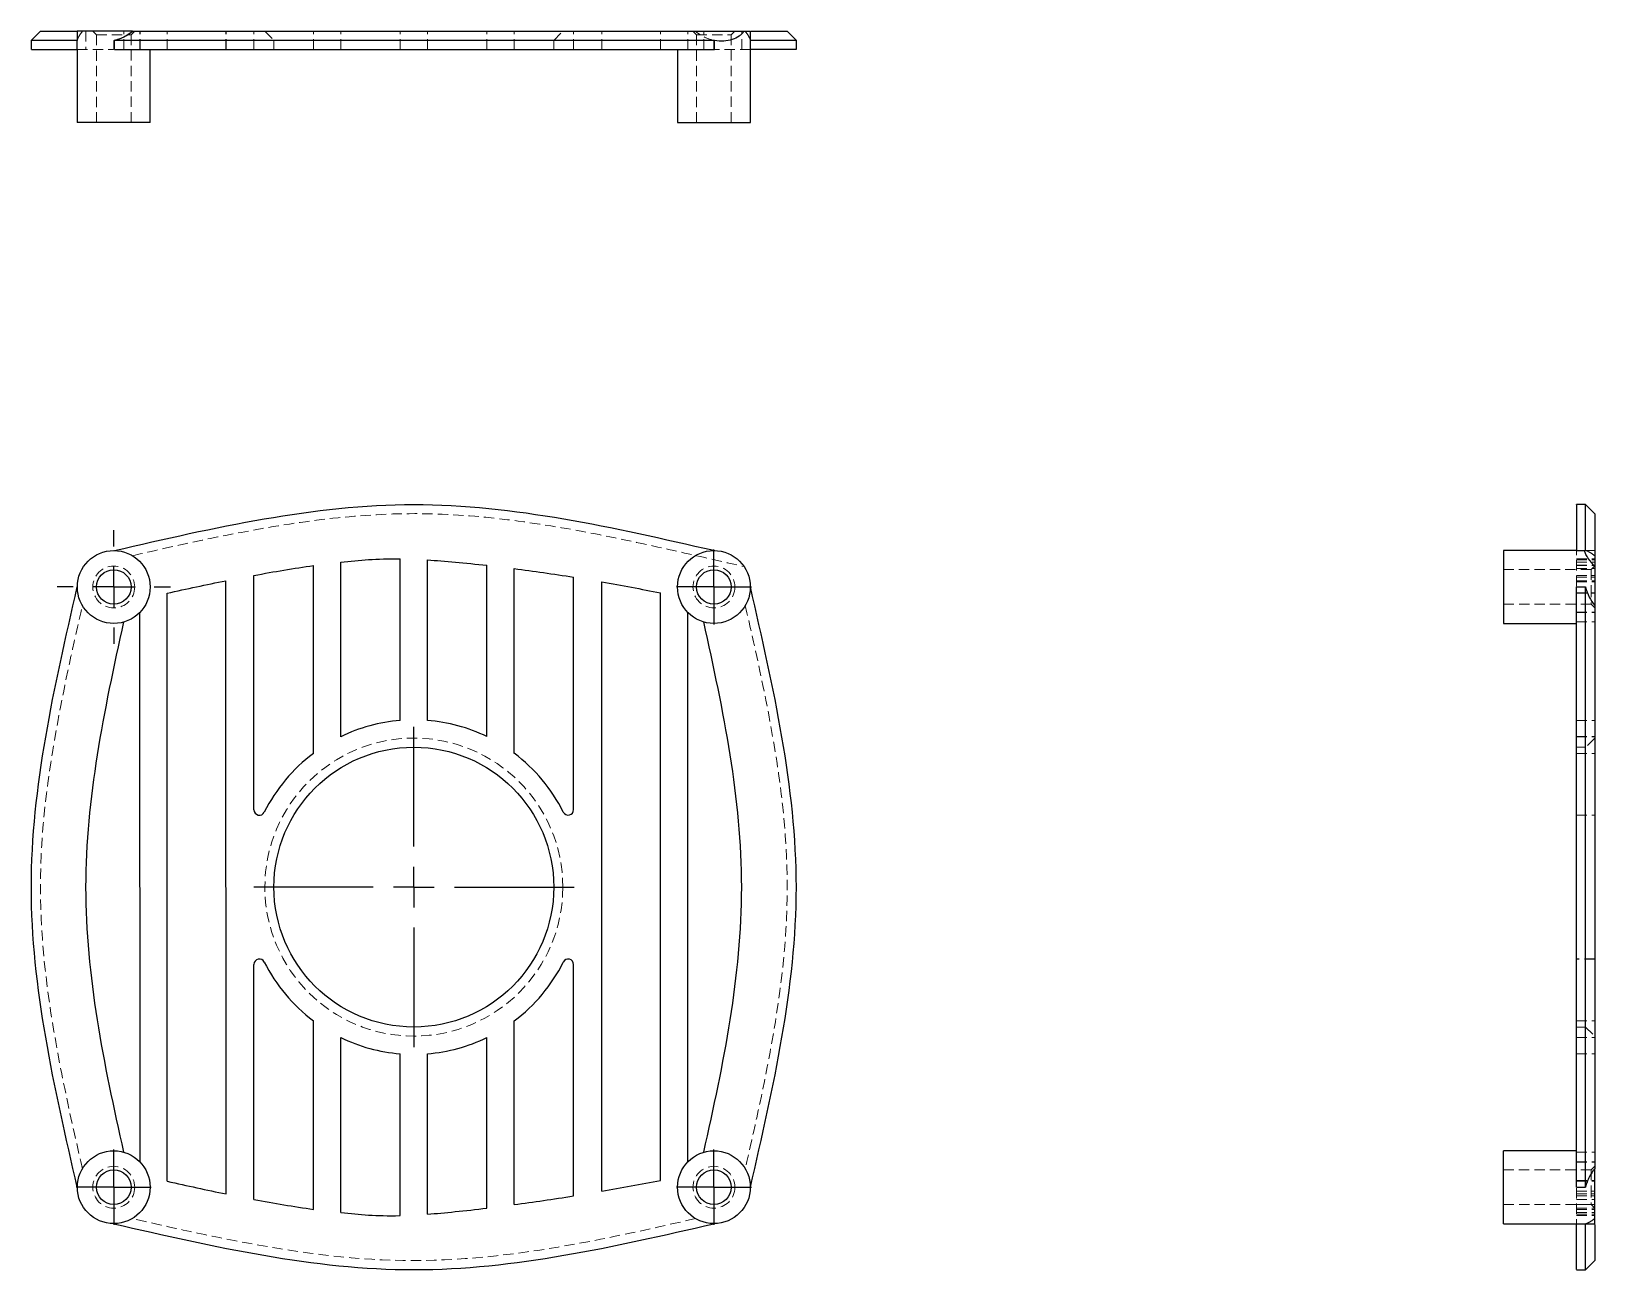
# Model space of a CAD drawing. Header units: millimetres. Extents: x 36 to 229, y 11 to 164.
import ezdxf

# ---------------------------------------------------------------- set-up
doc = ezdxf.new("R2010")
doc.units = ezdxf.units.MM
doc.linetypes.add('HIDDEN', pattern=[1.905, 1.27, -0.635])
doc.layers.add('10', color=7, linetype='Continuous')

# ---------------------------------------------------------------- blocks, each defined once
blk = doc.blocks.new('SW_CENTERMARKSYMBOL_0')
at = {"layer": '10', "color": 0}
for p, q in [((0, 5), (0, 19.75)), ((0, 0), (0, 2.5)), ((-5, 0), (-19.75, 0)), ((0, 0), (-2.5, 0)), ((0, 0), (0, -2.5)), ((0, 0), (2.5, 0)), ((5, 0), (19.75, 0)), ((0, -5), (0, -19.75))]:
    blk.add_line(p, q, dxfattribs=at)
blk = doc.blocks.new('SW_CENTERMARKSYMBOL_1')
at = {"layer": '10', "color": 0}
for p, q in [((0, 2.5), (0, 4.63)), ((0, 0), (0, 2.5)), ((-2.5, 0), (-4.63, 0)), ((0, 0), (-2.5, 0)), ((0, 0), (0, -2.5)), ((0, 0), (2.5, 0)), ((2.5, 0), (4.63, 0)), ((0, -2.5), (0, -4.63))]:
    blk.add_line(p, q, dxfattribs=at)
blk = doc.blocks.new('SW_CENTERMARKSYMBOL_2')
at = {"layer": '10', "color": 0}
for p, q in [((0, 2.5), (0, 4.63)), ((0, 0), (0, 2.5)), ((-2.5, 0), (-4.63, 0)), ((0, 0), (-2.5, 0)), ((0, 0), (0, -2.5)), ((0, 0), (2.5, 0)), ((2.5, 0), (4.63, 0)), ((0, -2.5), (0, -4.63))]:
    blk.add_line(p, q, dxfattribs=at)
blk = doc.blocks.new('SW_CENTERMARKSYMBOL_3')
at = {"layer": '10', "color": 0}
for p, q in [((0, 2.5), (0, 4.63)), ((0, 0), (0, 2.5)), ((-2.5, 0), (-4.63, 0)), ((0, 0), (-2.5, 0)), ((0, 0), (0, -2.5)), ((0, 0), (2.5, 0)), ((2.5, 0), (4.63, 0)), ((0, -2.5), (0, -4.63))]:
    blk.add_line(p, q, dxfattribs=at)
blk = doc.blocks.new('SW_CENTERMARKSYMBOL_4')
at = {"layer": '10', "color": 0}
for p, q in [((0, 5), (0, 6.99)), ((0, 0), (0, 2.5)), ((-5, 0), (-6.99, 0)), ((0, 0), (-2.5, 0)), ((0, 0), (0, -2.5)), ((0, 0), (2.5, 0)), ((5, 0), (6.99, 0)), ((0, -5), (0, -6.99))]:
    blk.add_line(p, q, dxfattribs=at)

msp = doc.modelspace()

# ---------------------------------------------------------------- linework, layer by layer
at = {"color": 7, "linetype": 'Continuous', "lineweight": 25}
for p, q in [((36.96, 163.61), (35.83, 162.48)), ((35.83, 162.49), (35.83, 161.36)), ((41.5, 163.61), (41.5, 162.49)), ((48.31, 163.61), (41.5, 163.61)), ((41.5, 161.36), (41.5, 162.48)), ((46.07, 161.36), (46.07, 162.48)), ((120.09, 162.48), (119.98, 162.48)), ((120.09, 161.36), (120.09, 162.48)), ((123.73, 163.61), (124.5, 163.61)), ((124.5, 162.49), (124.5, 163.61)), ((124.5, 161.36), (124.5, 162.48)), ((130.17, 162.48), (129.04, 163.61)), ((130.17, 161.36), (130.17, 162.49)), ((41.5, 161.36), (41.5, 152.38)), ((50.49, 152.38), (50.49, 161.36)), ((115.51, 161.36), (115.51, 152.38)), ((119.98, 161.36), (120.09, 161.36)), ((124.5, 152.38), (124.5, 161.35)), ((50.49, 152.38), (41.5, 152.38)), ((115.51, 152.38), (124.5, 152.38)), ((227.49, 105.26), (226.36, 105.26)), ((228.61, 104.13), (227.49, 105.26)), ((81.31, 78.65), (81.31, 98.58)), ((84.68, 78.65), (84.68, 98.44)), ((119.98, 99.62), (120.09, 99.59)), ((226.36, 99.59), (217.38, 99.59)), ((217.38, 99.59), (217.38, 95.1)), ((226.36, 99.62), (226.36, 99.59)), ((226.36, 99.59), (227.48, 99.59)), ((227.48, 99.59), (227.48, 99.62)), ((63.29, 67.64), (63.29, 96.53)), ((70.62, 74.58), (70.62, 97.75)), ((73.98, 76.64), (73.98, 98.16)), ((92.01, 76.65), (92.01, 97.77)), ((95.38, 74.59), (95.38, 97.36)), ((228.61, 97.61), (228.61, 92.81)), ((59.84, 20.27), (59.81, 95.87)), ((102.7, 67.65), (102.7, 96.31)), ((106.18, 20.61), (106.18, 95.74)), ((217.38, 95.1), (217.38, 90.61)), ((226.36, 95.1), (227.48, 95.1)), ((52.6, 21.84), (52.59, 94.33)), ((113.4, 21.94), (113.4, 94.36)), ((49.26, 24.19), (49.21, 91.97)), ((116.77, 24.21), (116.77, 91.99)), ((217.38, 90.61), (226.36, 90.61)), ((63.29, 19.6), (63.29, 48.56)), ((102.7, 20.03), (102.7, 48.55)), ((70.62, 18.37), (70.62, 41.62)), ((95.38, 18.95), (95.38, 41.61)), ((74.01, 17.97), (73.98, 39.56)), ((92.01, 18.52), (92.01, 39.55)), ((81.31, 17.6), (81.31, 37.55)), ((84.68, 17.78), (84.68, 37.55)), ((226.36, 25.59), (217.38, 25.59)), ((217.38, 21.1), (217.38, 25.59)), ((228.61, 16.6), (228.61, 23.38)), ((217.38, 16.6), (217.38, 21.1)), ((226.36, 21.1), (227.48, 21.1)), ((217.38, 16.6), (226.36, 16.6)), ((226.36, 16.6), (227.48, 16.6)), ((227.49, 16.6), (228.61, 16.6)), ((227.48, 10.93), (228.61, 12.06)), ((226.36, 10.93), (227.49, 10.93))]:
    msp.add_line(p, q, dxfattribs=at)
at = {"color": 7, "linetype": 'HIDDEN', "lineweight": 18}
for p, q in [((41.5, 162.49), (41.5, 162.49)), ((42.57, 163.61), (42.57, 161.36)), ((43.41, 163.61), (43.86, 163.16)), ((43.86, 163.16), (48.13, 163.16)), ((43.86, 163.16), (43.86, 152.38)), ((46, 161.36), (46, 162.48)), ((47.26, 161.36), (47.26, 163.61)), ((47.26, 161.36), (47.26, 163.61)), ((48.13, 163.16), (48.58, 163.61)), ((48.13, 152.38), (48.13, 163.16)), ((49.21, 161.36), (49.21, 163.61)), ((49.26, 161.36), (49.26, 163.61)), ((52.59, 161.36), (52.59, 163.61)), ((52.6, 161.36), (52.6, 163.61)), ((59.81, 161.36), (59.81, 163.61)), ((59.84, 161.36), (59.84, 163.61)), ((63.29, 161.36), (63.29, 163.61)), ((64.63, 163.61), (65.75, 162.48)), ((65.75, 162.48), (65.75, 161.36)), ((70.62, 161.36), (70.62, 163.61)), ((73.98, 161.36), (73.98, 163.61)), ((74.01, 161.36), (74.01, 163.61)), ((81.31, 161.36), (81.31, 163.61)), ((84.68, 161.36), (84.68, 163.61)), ((92.01, 161.36), (92.01, 163.61)), ((95.38, 161.36), (95.38, 163.61)), ((100.25, 162.48), (101.37, 163.61)), ((100.25, 161.36), (100.25, 162.48)), ((102.7, 161.36), (102.7, 163.61)), ((106.18, 161.36), (106.18, 163.61)), ((113.4, 161.36), (113.4, 163.61)), ((116.77, 161.36), (116.77, 163.61)), ((117.42, 163.61), (117.87, 163.16)), ((117.87, 163.16), (122.14, 163.16)), ((117.87, 163.16), (117.87, 152.38)), ((118.74, 161.36), (118.74, 163.61)), ((118.74, 161.36), (118.74, 163.61)), ((120, 161.36), (120, 162.48)), ((122.14, 163.16), (122.59, 163.61)), ((122.14, 152.38), (122.14, 163.16)), ((123.43, 161.36), (123.43, 163.61)), ((41.5, 161.36), (45.96, 161.36)), ((124.5, 161.36), (120.09, 161.36)), ((226.36, 95.22), (226.36, 99.59)), ((226.36, 99.59), (227.48, 99.59)), ((228.61, 99.59), (226.36, 99.59)), ((226.36, 98.58), (228.61, 98.58)), ((226.36, 98.44), (228.61, 98.44)), ((228.16, 97.24), (217.38, 97.24)), ((226.36, 98.16), (228.61, 98.16)), ((226.36, 97.77), (228.61, 97.77)), ((226.36, 97.75), (228.61, 97.75)), ((226.36, 97.36), (228.61, 97.36)), ((226.36, 96.53), (228.61, 96.53)), ((228.61, 97.69), (228.16, 97.24)), ((228.16, 97.24), (228.16, 95.1)), ((226.36, 96.31), (228.61, 96.31)), ((226.36, 95.87), (228.61, 95.87)), ((226.36, 95.74), (228.61, 95.74)), ((228.16, 95.1), (228.16, 92.97)), ((217.38, 92.97), (228.16, 92.97)), ((226.36, 94.36), (228.61, 94.36)), ((226.36, 94.33), (228.61, 94.33)), ((228.16, 92.97), (228.61, 92.52)), ((226.36, 91.99), (228.61, 91.99)), ((226.36, 91.97), (228.61, 91.97)), ((226.36, 90.79), (228.61, 90.79)), ((226.36, 78.65), (228.61, 78.65)), ((226.36, 78.65), (228.61, 78.65)), ((226.36, 76.65), (228.61, 76.65)), ((226.36, 76.64), (228.61, 76.64)), ((227.48, 75.35), (226.36, 75.35)), ((228.61, 76.47), (227.48, 75.35)), ((227.48, 75.35), (227.48, 58.1)), ((226.36, 74.59), (228.61, 74.59)), ((226.36, 74.58), (228.61, 74.58)), ((226.36, 66.98), (228.61, 66.98)), ((226.36, 66.96), (228.61, 66.96)), ((227.48, 58.1), (227.48, 40.85)), ((228.61, 49.24), (226.36, 49.24)), ((228.61, 49.22), (226.36, 49.22)), ((226.36, 41.62), (228.61, 41.62)), ((226.36, 41.61), (228.61, 41.61)), ((226.36, 40.85), (227.48, 40.85)), ((227.48, 40.85), (228.61, 39.73)), ((226.36, 39.56), (228.61, 39.56)), ((226.36, 39.55), (228.61, 39.55)), ((226.36, 37.55), (228.61, 37.55)), ((226.36, 37.55), (228.61, 37.55)), ((226.36, 25.41), (228.61, 25.41)), ((228.16, 23.23), (217.38, 23.23)), ((226.36, 24.21), (228.61, 24.21)), ((226.36, 24.19), (228.61, 24.19)), ((228.61, 23.68), (228.16, 23.23)), ((228.16, 23.23), (228.16, 21.1)), ((226.36, 21.94), (228.61, 21.94)), ((226.36, 21.84), (228.61, 21.84)), ((226.36, 20.98), (226.36, 16.6)), ((226.36, 20.61), (228.61, 20.61)), ((226.36, 20.27), (228.61, 20.27)), ((226.36, 20.03), (228.61, 20.03)), ((226.36, 19.6), (228.61, 19.6)), ((228.16, 21.1), (228.16, 18.96)), ((217.38, 18.96), (228.16, 18.96)), ((226.36, 18.95), (228.61, 18.95)), ((226.36, 18.52), (228.61, 18.52)), ((226.36, 18.37), (228.61, 18.37)), ((226.36, 17.97), (228.61, 17.97)), ((226.36, 17.78), (228.61, 17.78)), ((226.36, 17.6), (228.61, 17.6)), ((228.16, 18.96), (228.61, 18.51))]:
    msp.add_line(p, q, dxfattribs=at)
at = {"color": 7, "linetype": 'Continuous', "lineweight": 25}
for centre, radius in [((46, 95.1), 4.49), ((120, 95.1), 4.49), ((46, 95.1), 2.13), ((120, 95.1), 2.13), ((83, 58.1), 17.25), ((46, 21.1), 4.49), ((120, 21.1), 4.49), ((46, 21.1), 2.13), ((120, 21.1), 2.13)]:
    msp.add_circle(centre, radius, dxfattribs=at)
at = {"color": 7, "linetype": 'HIDDEN', "lineweight": 18}
for centre, radius in [((46, 95.1), 2.58), ((120, 95.1), 2.58), ((83, 58.1), 18.37), ((46, 21.1), 2.58), ((120, 21.1), 2.58)]:
    msp.add_circle(centre, radius, dxfattribs=at)
at = {"color": 7, "linetype": 'Continuous', "lineweight": 25}
for centre, radius, start, end in [((83, 58.1), 20.62, 94.6988, 115.9289), ((83, 58.1), 20.62, 64.0989, 85.3263), ((83, 58.1), 20.62, 126.9167, 153.3921), ((83, 58.1), 20.62, 26.6618, 53.1145), ((63.96, 67.64), 0.674, 180, 333.3921), ((102.03, 67.65), 0.674, 206.6618, 0), ((63.96, 48.56), 0.674, 26.6079, 180), ((83, 58.1), 20.62, 206.6079, 233.0833), ((83, 58.1), 20.62, 306.8855, 333.3382), ((102.03, 48.55), 0.674, 0, 153.3382), ((83, 58.1), 20.62, 244.0711, 265.3012), ((83, 58.1), 20.62, 274.6737, 295.9011)]:
    msp.add_arc(centre, radius, start, end, dxfattribs=at)
for points, knots in [([(41.5, 162.48), (41.34, 162.48), (40.5, 162.48), (39.34, 162.48), (38.16, 162.48), (37.37, 162.48), (36.71, 162.48), (36.22, 162.48), (35.94, 162.48), (35.82, 162.48), (35.84, 162.48), (35.85, 162.48)], [0, 0, 0, 0, 0.059846, 0.299237, 0.418933, 0.538682, 0.658389, 0.778237, 0.879997, 0.981749, 1, 1, 1, 1]), ([(36.97, 163.61), (36.96, 163.61), (36.94, 163.61), (37.03, 163.61), (37.24, 163.61), (37.57, 163.61), (38.1, 163.61), (38.85, 163.61), (39.97, 163.61), (40.9, 163.61), (41.44, 163.61)], [0, 0, 0, 0, 0.017978, 0.120085, 0.222197, 0.331367, 0.440647, 0.605264, 0.770041, 1, 1, 1, 1]), ([(46.07, 162.48), (46.5, 162.59), (46.9, 162.74), (47.65, 163.13), (48, 163.36), (48.31, 163.61)], [0, 0, 0, 0, 0.5, 0.5, 1, 1, 1, 1]), ([(119.98, 162.48), (116.93, 162.48), (113.89, 162.48), (107.78, 162.48), (104.72, 162.48), (98.57, 162.48), (95.48, 162.48), (90.82, 162.48), (89.26, 162.48), (86.14, 162.48), (84.58, 162.48), (81.46, 162.48), (79.9, 162.48), (76.78, 162.48), (75.23, 162.48), (70.57, 162.48), (67.48, 162.48), (58.25, 162.48), (52.16, 162.49), (46.07, 162.48)], [0, 0, 0, 0, 0.125, 0.125, 0.25, 0.25, 0.375, 0.375, 0.4375, 0.4375, 0.5, 0.5, 0.5625, 0.5625, 0.625, 0.625, 0.75, 0.75, 1, 1, 1, 1]), ([(48.31, 163.61), (53.4, 163.61), (58.5, 163.61), (67.2, 163.61), (70.76, 163.61), (77.93, 163.61), (81.54, 163.61), (88.76, 163.61), (92.33, 163.61), (99.44, 163.61), (102.97, 163.61), (110.02, 163.61), (113.53, 163.61), (119.27, 163.61), (121.5, 163.61), (123.73, 163.61)], [0.08529261, 0.08529261, 0.08529261, 0.08529261, 0.10297474, 0.10297474, 0.11518098, 0.11518098, 0.12738723, 0.12738723, 0.13959347, 0.13959347, 0.15179972, 0.15179972, 0.16400596, 0.16400596, 0.17177335, 0.17177335, 0.17177335, 0.17177335]), ([(123.73, 163.61), (123.64, 163.5), (123.55, 163.39), (123.34, 163.19), (123.22, 163.1), (122.85, 162.84), (122.57, 162.7), (121.93, 162.48), (121.59, 162.41), (120.84, 162.37), (120.47, 162.41), (120.09, 162.48)], [0, 0, 0, 0, 0.125, 0.125, 0.25, 0.25, 0.5, 0.5, 0.75, 0.75, 1, 1, 1, 1]), ([(130.15, 162.48), (130.15, 162.48), (130.13, 162.48), (129.9, 162.48), (129.53, 162.48), (128.87, 162.48), (127.78, 162.48), (126.2, 162.48), (125.06, 162.48), (124.5, 162.48)], [0, 0, 0, 0, 0.084559, 0.187131, 0.28885, 0.390684, 0.594149, 0.797032, 1, 1, 1, 1]), ([(124.58, 163.61), (124.58, 163.61), (125.07, 163.61), (125.99, 163.61), (127.24, 163.61), (128.24, 163.61), (128.79, 163.61), (129.02, 163.61), (129.03, 163.61), (129.03, 163.61)], [0, 0, 0, 0, 0.001142, 0.204255, 0.407382, 0.610758, 0.813951, 0.915592, 1, 1, 1, 1]), ([(35.87, 161.36), (35.88, 161.36), (35.9, 161.36), (36.35, 161.36), (37.05, 161.36), (37.98, 161.36), (39.07, 161.36), (40.26, 161.36), (41.09, 161.36), (41.5, 161.36)], [0, 0, 0, 0, 0.118442, 0.263535, 0.409381, 0.556079, 0.703557, 0.851622, 1, 1, 1, 1]), ([(130.13, 161.36), (130.12, 161.36), (130.1, 161.36), (129.65, 161.36), (128.95, 161.36), (128.02, 161.36), (126.93, 161.36), (125.74, 161.36), (124.91, 161.36), (124.5, 161.36)], [0, 0, 0, 0, 0.118442, 0.263535, 0.409381, 0.556079, 0.703557, 0.851622, 1, 1, 1, 1]), ([(226.36, 105.24), (226.36, 105.25), (226.36, 105.29), (226.36, 105.11), (226.36, 104.73), (226.36, 104.16), (226.36, 103.43), (226.36, 102.58), (226.36, 101.35), (226.36, 100.34), (226.36, 99.68)], [0, 0, 0, 0, 0.026119, 0.147654, 0.269477, 0.390992, 0.512649, 0.636172, 0.759701, 1, 1, 1, 1]), ([(227.48, 99.62), (227.48, 99.79), (227.48, 100.63), (227.48, 101.79), (227.48, 102.97), (227.48, 103.76), (227.48, 104.42), (227.48, 104.92), (227.48, 105.22), (227.48, 105.24), (227.48, 105.24)], [0, 0, 0, 0, 0.060326, 0.301636, 0.422293, 0.543004, 0.663671, 0.784485, 0.905168, 1, 1, 1, 1]), ([(228.61, 104.13), (228.61, 104.13), (228.61, 104.16), (228.61, 104.06), (228.61, 103.84), (228.61, 103.35), (228.61, 102.55), (228.61, 101.39), (228.61, 99.78), (228.61, 98.48), (228.61, 97.61)], [0, 0, 0, 0, 0.014991, 0.100447, 0.186453, 0.272463, 0.443245, 0.582316, 0.721478, 1, 1, 1, 1]), ([(228.61, 97.61), (228.5, 97.74), (228.39, 97.87), (228.19, 98.12), (228.1, 98.24), (227.84, 98.59), (227.7, 98.81), (227.48, 99.18), (227.41, 99.32), (227.37, 99.53), (227.41, 99.59), (227.48, 99.59)], [0, 0, 0, 0, 0.125, 0.125, 0.25, 0.25, 0.5, 0.5, 0.75, 0.75, 1, 1, 1, 1]), ([(41.5, 21.1), (38.67, 33.42), (33, 58.08), (38.67, 82.76), (41.5, 95.1)], [0, 0, 0, 0, 0.499896, 1, 1, 1, 1]), ([(124.5, 21.1), (127.33, 33.42), (133, 58.08), (127.33, 82.76), (124.5, 95.1)], [0, 0, 0, 0, 0.499896, 1, 1, 1, 1]), ([(226.36, 21.1), (226.36, 33.42), (226.36, 58.08), (226.36, 82.76), (226.36, 95.1)], [0, 0, 0, 0, 0.499896, 1, 1, 1, 1]), ([(227.48, 21.1), (227.48, 24.14), (227.48, 27.19), (227.48, 33.31), (227.48, 36.37), (227.48, 42.54), (227.48, 45.63), (227.48, 50.3), (227.48, 51.86), (227.48, 54.98), (227.48, 56.54), (227.48, 59.65), (227.48, 61.21), (227.48, 64.33), (227.48, 65.89), (227.48, 70.56), (227.48, 73.66), (227.48, 79.82), (227.48, 82.89), (227.48, 89.01), (227.48, 92.05), (227.48, 95.1)], [0, 0, 0, 0, 0.125, 0.125, 0.25, 0.25, 0.375, 0.375, 0.4375, 0.4375, 0.5, 0.5, 0.5625, 0.5625, 0.625, 0.625, 0.75, 0.75, 0.875, 0.875, 1, 1, 1, 1]), ([(227.48, 95.1), (227.58, 94.67), (227.73, 94.25), (228.12, 93.48), (228.35, 93.13), (228.61, 92.81)], [0, 0, 0, 0, 0.5, 0.5, 1, 1, 1, 1]), ([(228.61, 92.81), (228.61, 88.03), (228.61, 83.25), (228.61, 71.68), (228.61, 64.9), (228.61, 51.17), (228.61, 44.43), (228.61, 32.93), (228.61, 28.15), (228.61, 23.38)], [0.09010307, 0.09010307, 0.09010307, 0.09010307, 0.10669985, 0.10669985, 0.12986638, 0.12986638, 0.15303291, 0.15303291, 0.16962418, 0.16962418, 0.16962418, 0.16962418]), ([(228.61, 23.38), (228.35, 23.07), (228.12, 22.72), (227.83, 22.14), (227.74, 21.94), (227.59, 21.53), (227.53, 21.31), (227.48, 21.1)], [0, 0, 0, 0, 0.5, 0.5, 0.75, 0.75, 1, 1, 1, 1]), ([(46, 16.6), (58.34, 13.77), (83.01, 8.1), (107.68, 13.77), (120, 16.6)], [0, 0, 0, 0, 0.500104, 1, 1, 1, 1]), ([(226.36, 10.97), (226.36, 10.98), (226.36, 11), (226.36, 11.45), (226.36, 12.15), (226.36, 13.08), (226.36, 14.16), (226.36, 15.36), (226.36, 16.19), (226.36, 16.6)], [0, 0, 0, 0, 0.118344, 0.263488, 0.409366, 0.556079, 0.703563, 0.851626, 1, 1, 1, 1]), ([(227.48, 10.95), (227.48, 10.95), (227.48, 10.97), (227.48, 11.2), (227.48, 11.57), (227.48, 12.23), (227.48, 13.32), (227.48, 14.9), (227.48, 16.03), (227.48, 16.6)], [0, 0, 0, 0, 0.083912, 0.186538, 0.288312, 0.390203, 0.59378, 0.796847, 1, 1, 1, 1]), ([(228.61, 16.51), (228.61, 16.51), (228.61, 16.03), (228.61, 15.11), (228.61, 13.86), (228.61, 12.85), (228.61, 12.31), (228.61, 12.08), (228.61, 12.07), (228.61, 12.07)], [0, 0, 0, 0, 0.000662, 0.204029, 0.40741, 0.611041, 0.814488, 0.916256, 1, 1, 1, 1])]:
    msp.add_open_spline(points, degree=3, knots=knots, dxfattribs=at)
at = {"color": 7, "linetype": 'HIDDEN', "lineweight": 18}
for points, knots in [([(42.13, 163.61), (41.94, 163.35), (41.79, 163.12), (41.62, 162.83), (41.58, 162.74), (41.52, 162.59), (41.5, 162.53), (41.5, 162.48)], [0, 0, 0, 0, 0.5, 0.5, 0.75, 0.75, 1, 1, 1, 1]), ([(48.28, 163.61), (47.97, 163.35), (47.62, 163.12), (47.04, 162.83), (46.84, 162.74), (46.43, 162.59), (46.21, 162.53), (46, 162.48)], [0, 0, 0, 0, 0.5, 0.5, 0.75, 0.75, 1, 1, 1, 1]), ([(120, 162.48), (119.57, 162.58), (119.16, 162.73), (118.38, 163.12), (118.03, 163.35), (117.72, 163.61)], [0, 0, 0, 0, 0.5, 0.5, 1, 1, 1, 1]), ([(124.5, 162.48), (124.5, 162.58), (124.43, 162.73), (124.21, 163.12), (124.06, 163.35), (123.87, 163.61)], [0, 0, 0, 0, 0.5, 0.5, 1, 1, 1, 1]), ([(48.31, 98.96), (53.4, 100.13), (58.5, 101.27), (67.2, 102.83), (70.76, 103.36), (77.93, 104.05), (81.54, 104.21), (88.76, 104.02), (92.33, 103.7), (99.44, 102.75), (102.97, 102.13), (110.02, 100.72), (113.53, 99.94), (119.27, 98.63), (121.5, 98.12), (123.73, 97.61)], [0.08529261, 0.08529261, 0.08529261, 0.08529261, 0.10297474, 0.10297474, 0.11518098, 0.11518098, 0.12738723, 0.12738723, 0.13959347, 0.13959347, 0.15179972, 0.15179972, 0.16400596, 0.16400596, 0.17177335, 0.17177335, 0.17177335, 0.17177335]), ([(227.48, 99.59), (227.59, 99.59), (227.74, 99.52), (228.13, 99.3), (228.36, 99.14), (228.61, 98.96)], [0, 0, 0, 0, 0.5, 0.5, 1, 1, 1, 1]), ([(42.13, 23.38), (41.03, 28.17), (39.96, 32.95), (37.83, 44.52), (36.95, 51.3), (36.96, 65.03), (37.85, 71.77), (39.97, 83.27), (41.04, 88.05), (42.13, 92.81)], [0.0900616, 0.0900616, 0.0900616, 0.0900616, 0.10665908, 0.10665908, 0.1298257, 0.1298257, 0.15299231, 0.15299231, 0.16958299, 0.16958299, 0.16958299, 0.16958299]), ([(123.87, 92.81), (124.97, 88.03), (126.04, 83.25), (128.17, 71.68), (129.05, 64.9), (129.04, 51.17), (128.16, 44.43), (126.03, 32.93), (124.96, 28.15), (123.87, 23.38)], [0.09010307, 0.09010307, 0.09010307, 0.09010307, 0.10669985, 0.10669985, 0.12986638, 0.12986638, 0.15303291, 0.15303291, 0.16962418, 0.16962418, 0.16962418, 0.16962418]), ([(117.72, 17.23), (112.93, 16.13), (108.15, 15.06), (96.58, 12.93), (89.8, 12.05), (76.07, 12.06), (69.33, 12.95), (57.83, 15.07), (53.05, 16.14), (48.29, 17.23)], [0.0900684, 0.0900684, 0.0900684, 0.0900684, 0.10666588, 0.10666588, 0.1298325, 0.1298325, 0.15299911, 0.15299911, 0.16958979, 0.16958979, 0.16958979, 0.16958979]), ([(227.48, 16.6), (227.58, 16.6), (227.73, 16.67), (228.12, 16.89), (228.35, 17.04), (228.61, 17.23)], [0, 0, 0, 0, 0.5, 0.5, 1, 1, 1, 1])]:
    msp.add_open_spline(points, degree=3, knots=knots, dxfattribs=at)
at = {"color": 7, "linetype": 'Continuous', "lineweight": 25}
for points in [[(46.07, 161.36), (58.38, 161.36), (82.99, 161.36), (107.65, 161.36), (119.98, 161.36)], [(46.07, 99.59), (58.38, 102.43), (82.99, 108.09), (107.65, 102.44), (119.98, 99.62)], [(73.98, 98.16), (76.38, 98.4), (78.33, 98.62), (81.31, 98.58)], [(84.68, 98.44), (86.81, 98.3), (89.3, 98.07), (92.01, 97.77)], [(63.29, 96.53), (65.8, 96.99), (68.19, 97.41), (70.62, 97.75)], [(95.38, 97.36), (97.74, 97.06), (100.21, 96.7), (102.7, 96.31)], [(52.59, 94.33), (55.01, 94.87), (57.42, 95.39), (59.81, 95.87)], [(106.18, 95.74), (108.64, 95.31), (111.07, 94.85), (113.4, 94.36)], [(47.26, 25.41), (44.79, 36.3), (40.35, 58.12), (44.8, 79.82), (47.26, 90.79)], [(118.74, 25.41), (121.21, 36.3), (125.65, 58.12), (121.2, 79.82), (118.74, 90.79)], [(52.6, 21.84), (55.03, 21.29), (57.44, 20.76), (59.84, 20.27)], [(106.18, 20.61), (108.6, 21.02), (111.03, 21.47), (113.4, 21.94)], [(63.29, 19.6), (65.79, 19.14), (68.18, 18.71), (70.62, 18.37)], [(95.38, 18.95), (97.73, 19.27), (100.19, 19.63), (102.7, 20.03)], [(74.01, 17.97), (76.38, 17.74), (78.28, 17.53), (81.31, 17.6)], [(84.68, 17.78), (86.79, 17.94), (89.28, 18.19), (92.01, 18.52)]]:
    msp.add_open_spline(points, degree=3, dxfattribs=at)

# ---------------------------------------------------------------- block references
at = {"layer": '10'}
for name, p in [('SW_CENTERMARKSYMBOL_4', (46, 95.1)), ('SW_CENTERMARKSYMBOL_3', (120, 95.1)), ('SW_CENTERMARKSYMBOL_0', (83, 58.1)), ('SW_CENTERMARKSYMBOL_1', (46, 21.1)), ('SW_CENTERMARKSYMBOL_2', (120, 21.1))]:
    msp.add_blockref(name, p, dxfattribs=at)

doc.saveas('drawing.dxf')
